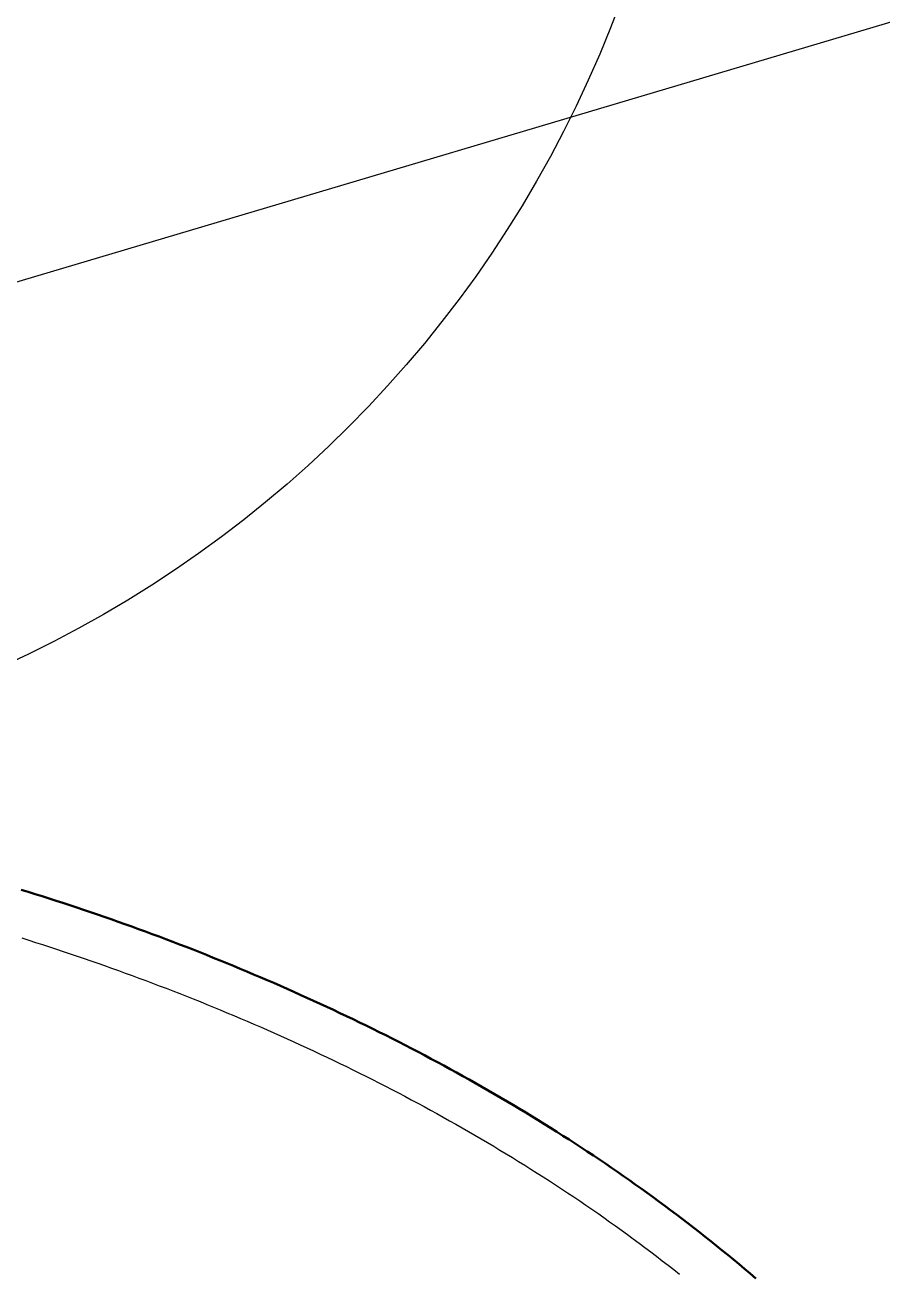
# Model space of a CAD drawing. Header units: millimetres. Extents: x 0 to 420, y 0 to 297.
# Drawn here: x 92.89 to 98.78, y 211.96 to 220.55 of the extents above; entities that cross this region are included whole.
import ezdxf

# ---------------------------------------------------------------- set-up
doc = ezdxf.new("R2010")
doc.units = ezdxf.units.MM
doc.linetypes.add('ISO02-TRAZOS', pattern=[3.75, 3, -0.75])
for name, color, linetype, lineweight in [('01-VISIBLE', 7, 'CONTINUOUS', 50), ('02-OCULTA', 4, 'ISO02-TRAZOS', 25), ('08-FINA', 5, 'CONTINUOUS', 25)]:
    doc.layers.add(name, color=color, linetype=linetype, lineweight=lineweight)

msp = doc.modelspace()

# ---------------------------------------------------------------- linework, layer by layer
at = {"layer": '01-VISIBLE'}
msp.add_lwpolyline([(97.915, 211.9307), (97.877, 211.9633), (97.8389, 211.9957), (97.8006, 212.0279), (97.7622, 212.0599), (97.7236, 212.0917), (97.6849, 212.1234), (97.646, 212.1549), (97.607, 212.1862), (97.5678, 212.2173), (97.5285, 212.2482), (97.489, 212.279), (97.4494, 212.3096), (97.4097, 212.34), (97.3699, 212.3702), (97.3299, 212.4003), (97.2898, 212.4301), (97.2495, 212.4598), (97.2091, 212.4894), (97.1686, 212.5187), (97.128, 212.5479), (97.0872, 212.5769), (97.0463, 212.6058), (97.0053, 212.6344), (96.9642, 212.6629), (96.923, 212.6912), (96.8816, 212.7194), (96.8402, 212.7474), (96.7986, 212.7752), (96.7569, 212.8028), (96.7151, 212.8303), (96.6732, 212.8576), (96.6312, 212.8848), (96.589, 212.9117), (96.5468, 212.9385), (96.5045, 212.9652), (96.462, 212.9917), (96.4195, 213.018), (96.3768, 213.0441), (96.3341, 213.0701), (96.2912, 213.096), (96.2483, 213.1216), (96.2053, 213.1471), (96.1621, 213.1725), (96.1189, 213.1976), (96.0756, 213.2227), (96.0322, 213.2475), (95.9887, 213.2722), (95.9451, 213.2968), (95.9014, 213.3212), (95.8576, 213.3454), (95.8138, 213.3695), (95.7698, 213.3934), (95.7258, 213.4171), (95.6817, 213.4407), (95.6375, 213.4641), (95.5932, 213.4874), (95.5489, 213.5106), (95.5044, 213.5335), (95.4599, 213.5563), (95.4153, 213.579), (95.3706, 213.6015), (95.3259, 213.6239), (95.281, 213.6461), (95.2361, 213.6681), (95.1912, 213.69), (95.1461, 213.7118), (95.101, 213.7334), (95.0558, 213.7548), (95.0105, 213.7761), (94.9652, 213.7972), (94.9198, 213.8183), (94.8743, 213.8391), (94.8288, 213.8598), (94.7832, 213.8804), (94.7375, 213.9008), (94.6918, 213.9211), (94.646, 213.9412), (94.6001, 213.9612), (94.5542, 213.9811), (94.5082, 214.0008), (94.4622, 214.0204), (94.4161, 214.0398), (94.37, 214.0591), (94.3237, 214.0783), (94.2775, 214.0973), (94.2312, 214.1162), (94.1848, 214.135), (94.1384, 214.1536), (94.0919, 214.1721), (94.0453, 214.1904), (93.9987, 214.2086), (93.9521, 214.2267), (93.9054, 214.2446), (93.8586, 214.2623), (93.8118, 214.28), (93.7649, 214.2974), (93.718, 214.3148), (93.671, 214.3319), (93.6239, 214.349), (93.5769, 214.3659), (93.5297, 214.3826), (93.4825, 214.3992), (93.4353, 214.4156), (93.388, 214.4319), (93.3406, 214.4481), (93.2932, 214.4641), (93.2458, 214.4799), (93.1983, 214.4956), (93.1507, 214.5111), (93.1031, 214.5266), (93.0555, 214.5418), (93.0078, 214.557), (92.9601, 214.572), (92.9123, 214.5868), (92.8645, 214.6016)], dxfattribs=at)
at = {"layer": '02-OCULTA'}
msp.add_lwpolyline([(92.8677, 214.2709), (92.9154, 214.2558), (92.9631, 214.2405), (93.0107, 214.2251), (93.0583, 214.2096), (93.1059, 214.1939), (93.1534, 214.1781), (93.2009, 214.1622), (93.2483, 214.1461), (93.2957, 214.1299), (93.343, 214.1135), (93.3903, 214.097), (93.4375, 214.0804), (93.4847, 214.0637), (93.5319, 214.0467), (93.5789, 214.0297), (93.626, 214.0125), (93.673, 213.9952), (93.7199, 213.9777), (93.7668, 213.9601), (93.8136, 213.9424), (93.8604, 213.9245), (93.9071, 213.9064), (93.9537, 213.8883), (94.0003, 213.8699), (94.0469, 213.8515), (94.0934, 213.8329), (94.1398, 213.8141), (94.1862, 213.7952), (94.2325, 213.7762), (94.2787, 213.757), (94.3249, 213.7377), (94.3711, 213.7182), (94.4171, 213.6986), (94.4631, 213.6788), (94.5091, 213.6589), (94.555, 213.6388), (94.6008, 213.6186), (94.6465, 213.5982), (94.6922, 213.5777), (94.7378, 213.557), (94.7833, 213.5362), (94.8288, 213.5152), (94.8742, 213.4941), (94.9196, 213.4728), (94.9648, 213.4514), (95.01, 213.4298), (95.0551, 213.4081), (95.1001, 213.3862), (95.1451, 213.3641), (95.19, 213.3419), (95.2348, 213.3196), (95.2795, 213.2971), (95.3242, 213.2744), (95.3688, 213.2516), (95.4132, 213.2286), (95.4576, 213.2055), (95.502, 213.1822), (95.5462, 213.1587), (95.5904, 213.1351), (95.6344, 213.1113), (95.6784, 213.0874), (95.7223, 213.0633), (95.7661, 213.039), (95.8098, 213.0146), (95.8534, 212.99), (95.897, 212.9652), (95.9404, 212.9403), (95.9837, 212.9152), (96.027, 212.8899), (96.0701, 212.8645), (96.1132, 212.8389), (96.1561, 212.8132), (96.199, 212.7873), (96.2417, 212.7612), (96.2843, 212.7349), (96.3269, 212.7085), (96.3693, 212.6819), (96.4116, 212.6551), (96.4538, 212.6282), (96.4959, 212.6011), (96.5379, 212.5738), (96.5798, 212.5464), (96.6216, 212.5187), (96.6632, 212.4909), (96.7047, 212.4629), (96.7462, 212.4348), (96.7874, 212.4064), (96.8286, 212.3779), (96.8696, 212.3492), (96.9106, 212.3204), (96.9514, 212.2913), (96.992, 212.2621), (97.0326, 212.2327), (97.073, 212.2031), (97.1132, 212.1734), (97.1534, 212.1434), (97.1934, 212.1133), (97.2332, 212.083), (97.2729, 212.0525), (97.3125, 212.0218), (97.352, 211.991), (97.3912, 211.9599)], dxfattribs=at)
at = {"layer": '08-FINA'}
msp.add_line((125.666, 228.5446), (86.75, 216.9697), dxfattribs=at)
msp.add_circle((89.4225, 223.4798), 8.0525, dxfattribs=at)

doc.saveas('drawing.dxf')
